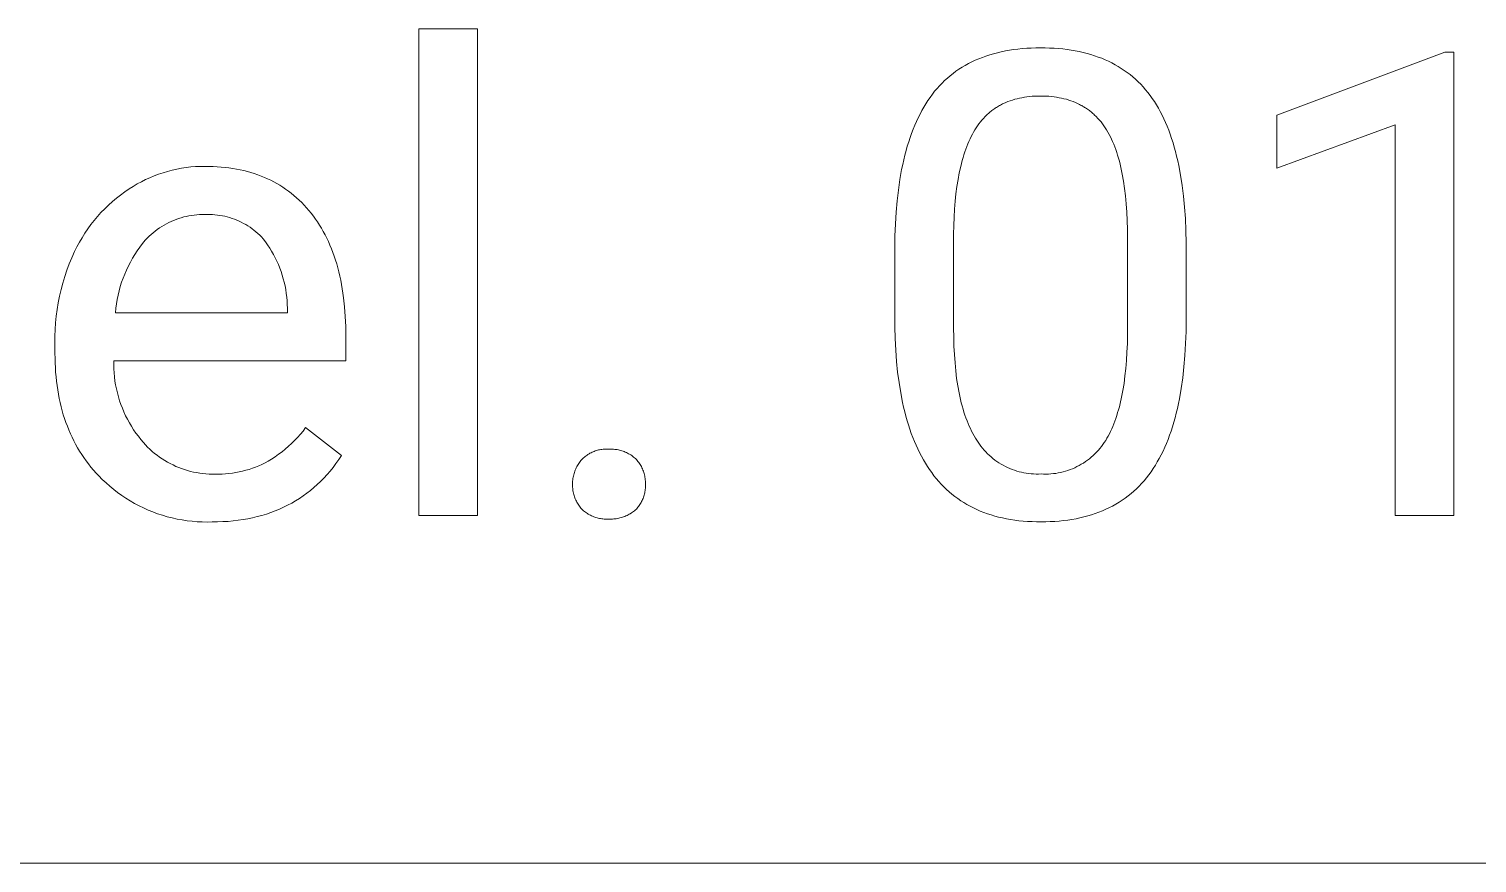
# Model space of a CAD drawing. Header units: millimetres. Extents: x -1656 to 3995, y -637 to 3312.
# Drawn here: x 2675.3 to 2843.2, y -320.6 to -223.8 of the extents above; entities that cross this region are included whole.
import ezdxf

# ---------------------------------------------------------------- set-up
doc = ezdxf.new("R2010")
doc.units = ezdxf.units.MM
doc.header["$MEASUREMENT"] = 0
doc.layers.add('Domyślny', color=7, linetype='Continuous', true_color=0x000000)

msp = doc.modelspace()

# ---------------------------------------------------------------- linework, layer by layer
at = {"layer": 'Domyślny', "color": 18, "lineweight": 15, "true_color": 0x000000}
for p, q in [((2720.51, -280.3), (2720.51, -223.85)), ((2720.51, -223.85), (2727.31, -223.85)), ((2727.31, -223.85), (2727.31, -280.3)), ((2787.14, -226.72), (2787.59, -226.6)), ((2787.59, -226.6), (2788.05, -226.49)), ((2788.05, -226.49), (2788.52, -226.4)), ((2788.52, -226.4), (2788.99, -226.31)), ((2788.99, -226.31), (2789.48, -226.24)), ((2789.48, -226.24), (2789.97, -226.18)), ((2789.97, -226.18), (2790.48, -226.13)), ((2790.48, -226.13), (2790.99, -226.09)), ((2790.99, -226.09), (2791.51, -226.06)), ((2791.51, -226.06), (2792.04, -226.05)), ((2792.04, -226.05), (2792.58, -226.04)), ((2792.58, -226.04), (2793.12, -226.04)), ((2793.12, -226.04), (2793.65, -226.06)), ((2793.65, -226.06), (2794.17, -226.09)), ((2794.17, -226.09), (2794.68, -226.13)), ((2794.68, -226.13), (2795.18, -226.17)), ((2795.18, -226.17), (2795.67, -226.23)), ((2795.67, -226.23), (2796.15, -226.3)), ((2796.15, -226.3), (2796.63, -226.39)), ((2796.63, -226.39), (2797.09, -226.48)), ((2797.09, -226.48), (2797.54, -226.58)), ((2797.54, -226.58), (2797.99, -226.69)), ((2820, -233.83), (2839.47, -226.53)), ((2839.47, -226.53), (2840.54, -226.53)), ((2840.54, -226.53), (2840.54, -280.29)), ((2783.14, -228.51), (2783.5, -228.28)), ((2783.5, -228.28), (2783.87, -228.07)), ((2783.87, -228.07), (2784.25, -227.86)), ((2784.25, -227.86), (2784.63, -227.66)), ((2784.63, -227.66), (2785.03, -227.48)), ((2785.03, -227.48), (2785.43, -227.3)), ((2785.43, -227.3), (2785.85, -227.14)), ((2785.85, -227.14), (2786.27, -226.99)), ((2786.27, -226.99), (2786.7, -226.85)), ((2786.7, -226.85), (2787.14, -226.72)), ((2797.99, -226.69), (2798.43, -226.82)), ((2798.43, -226.82), (2798.86, -226.95)), ((2798.86, -226.95), (2799.28, -227.1)), ((2799.28, -227.1), (2799.69, -227.25)), ((2799.69, -227.25), (2800.09, -227.42)), ((2800.09, -227.42), (2800.48, -227.6)), ((2800.48, -227.6), (2800.86, -227.79)), ((2800.86, -227.79), (2801.24, -227.99)), ((2801.24, -227.99), (2801.6, -228.2)), ((2801.6, -228.2), (2801.96, -228.42)), ((2781.18, -230.13), (2781.48, -229.83)), ((2781.48, -229.83), (2781.8, -229.55)), ((2781.8, -229.55), (2782.12, -229.27)), ((2782.12, -229.27), (2782.45, -229.01)), ((2782.45, -229.01), (2782.79, -228.76)), ((2782.79, -228.76), (2783.14, -228.51)), ((2801.96, -228.42), (2802.31, -228.65)), ((2802.31, -228.65), (2802.65, -228.89)), ((2802.65, -228.89), (2802.98, -229.14)), ((2802.98, -229.14), (2803.3, -229.41)), ((2803.3, -229.41), (2803.61, -229.68)), ((2803.61, -229.68), (2803.92, -229.97)), ((2803.92, -229.97), (2804.21, -230.26)), ((2779.79, -231.78), (2780.05, -231.43)), ((2780.05, -231.43), (2780.32, -231.08)), ((2780.32, -231.08), (2780.6, -230.75)), ((2780.6, -230.75), (2780.88, -230.44)), ((2780.88, -230.44), (2781.18, -230.13)), ((2791.02, -231.72), (2790.73, -231.77)), ((2791.32, -231.69), (2791.02, -231.72)), ((2791.63, -231.66), (2791.32, -231.69)), ((2791.94, -231.64), (2791.63, -231.66)), ((2792.26, -231.63), (2791.94, -231.64)), ((2792.58, -231.63), (2792.26, -231.63)), ((2792.91, -231.63), (2792.58, -231.63)), ((2793.23, -231.64), (2792.91, -231.63)), ((2793.54, -231.66), (2793.23, -231.64)), ((2793.85, -231.69), (2793.54, -231.66)), ((2794.16, -231.72), (2793.85, -231.69)), ((2794.45, -231.77), (2794.16, -231.72)), ((2804.21, -230.26), (2804.5, -230.57)), ((2804.5, -230.57), (2804.78, -230.89)), ((2804.78, -230.89), (2805.04, -231.21)), ((2805.04, -231.21), (2805.3, -231.55)), ((2805.3, -231.55), (2805.56, -231.9)), ((2778.62, -233.72), (2778.83, -233.31)), ((2778.83, -233.31), (2779.06, -232.91)), ((2779.06, -232.91), (2779.3, -232.52)), ((2779.3, -232.52), (2779.54, -232.14)), ((2779.54, -232.14), (2779.79, -231.78)), ((2786.86, -233.4), (2786.75, -233.48)), ((2786.96, -233.32), (2786.86, -233.4)), ((2787.07, -233.24), (2786.96, -233.32)), ((2787.17, -233.16), (2787.07, -233.24)), ((2787.28, -233.08), (2787.17, -233.16)), ((2787.39, -233.01), (2787.28, -233.08)), ((2787.5, -232.94), (2787.39, -233.01)), ((2787.61, -232.87), (2787.5, -232.94)), ((2787.73, -232.8), (2787.61, -232.87)), ((2787.84, -232.73), (2787.73, -232.8)), ((2787.96, -232.67), (2787.84, -232.73)), ((2788.08, -232.61), (2787.96, -232.67)), ((2788.2, -232.55), (2788.08, -232.61)), ((2788.32, -232.49), (2788.2, -232.55)), ((2788.56, -232.38), (2788.32, -232.49)), ((2788.81, -232.27), (2788.56, -232.38)), ((2789.07, -232.18), (2788.81, -232.27)), ((2789.33, -232.09), (2789.07, -232.18)), ((2789.6, -232.01), (2789.33, -232.09)), ((2789.87, -231.94), (2789.6, -232.01)), ((2790.15, -231.87), (2789.87, -231.94)), ((2790.44, -231.82), (2790.15, -231.87)), ((2790.73, -231.77), (2790.44, -231.82)), ((2794.75, -231.82), (2794.45, -231.77)), ((2795.03, -231.87), (2794.75, -231.82)), ((2795.31, -231.94), (2795.03, -231.87)), ((2795.59, -232.01), (2795.31, -231.94)), ((2795.86, -232.09), (2795.59, -232.01)), ((2796.12, -232.18), (2795.86, -232.09)), ((2796.38, -232.27), (2796.12, -232.18)), ((2796.64, -232.38), (2796.38, -232.27)), ((2796.89, -232.49), (2796.64, -232.38)), ((2797.13, -232.61), (2796.89, -232.49)), ((2797.25, -232.67), (2797.13, -232.61)), ((2797.37, -232.73), (2797.25, -232.67)), ((2797.48, -232.8), (2797.37, -232.73)), ((2797.6, -232.87), (2797.48, -232.8)), ((2797.71, -232.94), (2797.6, -232.87)), ((2797.82, -233.01), (2797.71, -232.94)), ((2797.93, -233.08), (2797.82, -233.01)), ((2798.04, -233.16), (2797.93, -233.08)), ((2798.15, -233.24), (2798.04, -233.16)), ((2798.26, -233.32), (2798.15, -233.24)), ((2798.36, -233.4), (2798.26, -233.32)), ((2798.47, -233.48), (2798.36, -233.4)), ((2805.56, -231.9), (2805.8, -232.27)), ((2805.8, -232.27), (2806.03, -232.64)), ((2806.03, -232.64), (2806.26, -233.03)), ((2806.26, -233.03), (2806.48, -233.43)), ((2777.82, -235.48), (2778.01, -235.02)), ((2778.01, -235.02), (2778.2, -234.58)), ((2778.2, -234.58), (2778.4, -234.14)), ((2778.4, -234.14), (2778.62, -233.72)), ((2785.46, -234.86), (2785.29, -235.08)), ((2785.62, -234.64), (2785.46, -234.86)), ((2785.8, -234.42), (2785.62, -234.64)), ((2785.98, -234.22), (2785.8, -234.42)), ((2786.16, -234.02), (2785.98, -234.22)), ((2786.26, -233.93), (2786.16, -234.02)), ((2786.35, -233.84), (2786.26, -233.93)), ((2786.45, -233.74), (2786.35, -233.84)), ((2786.55, -233.65), (2786.45, -233.74)), ((2786.65, -233.57), (2786.55, -233.65)), ((2786.75, -233.48), (2786.65, -233.57)), ((2798.57, -233.57), (2798.47, -233.48)), ((2798.67, -233.65), (2798.57, -233.57)), ((2798.77, -233.74), (2798.67, -233.65)), ((2798.87, -233.84), (2798.77, -233.74)), ((2799.06, -234.02), (2798.87, -233.84)), ((2799.25, -234.22), (2799.06, -234.02)), ((2799.43, -234.42), (2799.25, -234.22)), ((2799.61, -234.64), (2799.43, -234.42)), ((2799.78, -234.86), (2799.61, -234.64)), ((2799.95, -235.08), (2799.78, -234.86)), ((2806.48, -233.43), (2806.69, -233.84)), ((2806.69, -233.84), (2806.89, -234.26)), ((2806.89, -234.26), (2807.09, -234.7)), ((2807.09, -234.7), (2807.28, -235.14)), ((2820, -240), (2820, -233.83)), ((2833.71, -234.98), (2820, -240)), ((2833.71, -280.29), (2833.71, -234.98)), ((2777.31, -236.93), (2777.47, -236.44)), ((2777.47, -236.44), (2777.64, -235.96)), ((2777.64, -235.96), (2777.82, -235.48)), ((2784.42, -236.61), (2784.3, -236.89)), ((2784.56, -236.33), (2784.42, -236.61)), ((2784.69, -236.07), (2784.56, -236.33)), ((2784.84, -235.81), (2784.69, -236.07)), ((2784.98, -235.56), (2784.84, -235.81)), ((2785.13, -235.32), (2784.98, -235.56)), ((2785.29, -235.08), (2785.13, -235.32)), ((2800.11, -235.32), (2799.95, -235.08)), ((2800.26, -235.56), (2800.11, -235.32)), ((2800.41, -235.81), (2800.26, -235.56)), ((2800.56, -236.08), (2800.41, -235.81)), ((2800.7, -236.35), (2800.56, -236.08)), ((2800.83, -236.63), (2800.7, -236.35)), ((2800.96, -236.92), (2800.83, -236.63)), ((2807.28, -235.14), (2807.46, -235.6)), ((2807.46, -235.6), (2807.63, -236.07)), ((2807.63, -236.07), (2807.8, -236.55)), ((2807.8, -236.55), (2807.96, -237.04)), ((2776.86, -238.49), (2777, -237.96)), ((2777, -237.96), (2777.15, -237.44)), ((2777.15, -237.44), (2777.31, -236.93)), ((2783.72, -238.43), (2783.62, -238.76)), ((2783.83, -238.11), (2783.72, -238.43)), ((2783.94, -237.79), (2783.83, -238.11)), ((2784.05, -237.48), (2783.94, -237.79)), ((2784.17, -237.18), (2784.05, -237.48)), ((2784.3, -236.89), (2784.17, -237.18)), ((2801.09, -237.22), (2800.96, -236.92)), ((2801.21, -237.52), (2801.09, -237.22)), ((2801.32, -237.84), (2801.21, -237.52)), ((2801.44, -238.16), (2801.32, -237.84)), ((2801.54, -238.5), (2801.44, -238.16)), ((2807.96, -237.04), (2808.11, -237.55)), ((2808.11, -237.55), (2808.25, -238.07)), ((2808.25, -238.07), (2808.38, -238.59)), ((2691.9, -240.23), (2692.44, -240.11)), ((2692.44, -240.11), (2692.98, -240.01)), ((2692.98, -240.01), (2693.52, -239.93)), ((2693.52, -239.93), (2694.06, -239.86)), ((2694.06, -239.86), (2694.61, -239.82)), ((2694.61, -239.82), (2695.15, -239.79)), ((2695.15, -239.79), (2695.7, -239.79)), ((2695.7, -239.79), (2696.18, -239.79)), ((2696.18, -239.79), (2696.66, -239.81)), ((2696.66, -239.81), (2697.12, -239.83)), ((2697.12, -239.83), (2697.58, -239.87)), ((2697.58, -239.87), (2698.04, -239.91)), ((2698.04, -239.91), (2698.49, -239.96)), ((2698.49, -239.96), (2698.93, -240.03)), ((2698.93, -240.03), (2699.36, -240.1)), ((2699.36, -240.1), (2699.79, -240.19)), ((2776.49, -240.15), (2776.61, -239.58)), ((2776.61, -239.58), (2776.73, -239.03)), ((2776.73, -239.03), (2776.86, -238.49)), ((2783.34, -239.81), (2783.18, -240.55)), ((2783.43, -239.45), (2783.34, -239.81)), ((2783.52, -239.11), (2783.43, -239.45)), ((2783.62, -238.76), (2783.52, -239.11)), ((2801.64, -238.84), (2801.54, -238.5)), ((2801.74, -239.19), (2801.64, -238.84)), ((2801.83, -239.55), (2801.74, -239.19)), ((2801.92, -239.93), (2801.83, -239.55)), ((2802.08, -240.69), (2801.92, -239.93)), ((2808.38, -238.59), (2808.51, -239.13)), ((2808.51, -239.13), (2808.63, -239.69)), ((2808.63, -239.69), (2808.84, -240.82)), ((2687.84, -241.83), (2688.33, -241.57)), ((2688.33, -241.57), (2688.82, -241.33)), ((2688.82, -241.33), (2689.31, -241.1)), ((2689.31, -241.1), (2689.82, -240.89)), ((2689.82, -240.89), (2690.33, -240.7)), ((2690.33, -240.7), (2690.85, -240.52)), ((2690.85, -240.52), (2691.37, -240.37)), ((2691.37, -240.37), (2691.9, -240.23)), ((2699.79, -240.19), (2700.21, -240.28)), ((2700.21, -240.28), (2700.62, -240.39)), ((2700.62, -240.39), (2701.03, -240.5)), ((2701.03, -240.5), (2701.43, -240.63)), ((2701.43, -240.63), (2701.82, -240.76)), ((2701.82, -240.76), (2702.21, -240.91)), ((2702.21, -240.91), (2702.59, -241.06)), ((2702.59, -241.06), (2702.96, -241.23)), ((2702.96, -241.23), (2703.33, -241.4)), ((2703.33, -241.4), (2703.69, -241.58)), ((2703.69, -241.58), (2704.04, -241.78)), ((2704.04, -241.78), (2704.39, -241.98)), ((2776.11, -242.53), (2776.28, -241.32)), ((2776.28, -241.32), (2776.49, -240.15)), ((2783.03, -241.33), (2782.9, -242.13)), ((2783.18, -240.55), (2783.03, -241.33)), ((2802.22, -241.5), (2802.08, -240.69)), ((2802.35, -242.34), (2802.22, -241.5)), ((2808.84, -240.82), (2809.03, -242.01)), ((2685.43, -243.48), (2685.91, -243.11)), ((2685.91, -243.11), (2686.41, -242.74)), ((2686.41, -242.74), (2686.91, -242.4)), ((2686.91, -242.4), (2687.37, -242.11)), ((2687.37, -242.11), (2687.84, -241.83)), ((2704.39, -241.98), (2704.73, -242.2)), ((2704.73, -242.2), (2705.06, -242.42)), ((2705.06, -242.42), (2705.39, -242.66)), ((2705.39, -242.66), (2705.71, -242.9)), ((2705.71, -242.9), (2706.02, -243.16)), ((2706.02, -243.16), (2706.33, -243.43)), ((2706.33, -243.43), (2706.63, -243.7)), ((2775.96, -243.8), (2776.11, -242.53)), ((2782.79, -242.97), (2782.7, -243.84)), ((2782.9, -242.13), (2782.79, -242.97)), ((2802.45, -243.22), (2802.35, -242.34)), ((2802.54, -244.14), (2802.45, -243.22)), ((2809.03, -242.01), (2809.18, -243.24)), ((2809.18, -243.24), (2809.3, -244.52)), ((2683.24, -245.6), (2683.65, -245.15)), ((2683.65, -245.15), (2684.08, -244.71)), ((2684.08, -244.71), (2684.51, -244.29)), ((2684.51, -244.29), (2684.97, -243.88)), ((2684.97, -243.88), (2685.43, -243.48)), ((2706.63, -243.7), (2706.92, -243.99)), ((2706.92, -243.99), (2707.21, -244.28)), ((2707.21, -244.28), (2707.49, -244.59)), ((2707.49, -244.59), (2707.76, -244.9)), ((2707.76, -244.9), (2708.03, -245.23)), ((2775.77, -246.46), (2775.85, -245.11)), ((2775.85, -245.11), (2775.96, -243.8)), ((2782.63, -244.75), (2782.57, -245.69)), ((2782.7, -243.84), (2782.63, -244.75)), ((2802.6, -245.09), (2802.54, -244.14)), ((2802.65, -246.08), (2802.6, -245.09)), ((2809.3, -244.52), (2809.39, -245.85)), ((2682.12, -247.05), (2682.48, -246.55)), ((2682.48, -246.55), (2682.85, -246.07)), ((2682.85, -246.07), (2683.24, -245.6)), ((2690.69, -246.76), (2690.43, -246.93)), ((2690.96, -246.6), (2690.69, -246.76)), ((2691.23, -246.45), (2690.96, -246.6)), ((2691.5, -246.31), (2691.23, -246.45)), ((2691.78, -246.18), (2691.5, -246.31)), ((2692.07, -246.06), (2691.78, -246.18)), ((2692.36, -245.94), (2692.07, -246.06)), ((2692.65, -245.84), (2692.36, -245.94)), ((2692.94, -245.75), (2692.65, -245.84)), ((2693.24, -245.66), (2692.94, -245.75)), ((2693.54, -245.59), (2693.24, -245.66)), ((2693.85, -245.53), (2693.54, -245.59)), ((2694.15, -245.48), (2693.85, -245.53)), ((2694.46, -245.44), (2694.15, -245.48)), ((2694.77, -245.4), (2694.46, -245.44)), ((2695.08, -245.38), (2694.77, -245.4)), ((2695.39, -245.37), (2695.08, -245.38)), ((2695.7, -245.37), (2695.39, -245.37)), ((2695.99, -245.37), (2695.7, -245.37)), ((2696.28, -245.37), (2695.99, -245.37)), ((2696.57, -245.38), (2696.28, -245.37)), ((2696.86, -245.4), (2696.57, -245.38)), ((2697.15, -245.43), (2696.86, -245.4)), ((2697.44, -245.47), (2697.15, -245.43)), ((2697.73, -245.52), (2697.44, -245.47)), ((2698.01, -245.58), (2697.73, -245.52)), ((2698.29, -245.65), (2698.01, -245.58)), ((2698.57, -245.73), (2698.29, -245.65)), ((2698.85, -245.82), (2698.57, -245.73)), ((2699.12, -245.92), (2698.85, -245.82)), ((2699.39, -246.03), (2699.12, -245.92)), ((2699.66, -246.14), (2699.39, -246.03)), ((2699.92, -246.27), (2699.66, -246.14)), ((2700.18, -246.4), (2699.92, -246.27)), ((2700.43, -246.55), (2700.18, -246.4)), ((2700.68, -246.7), (2700.43, -246.55)), ((2700.93, -246.86), (2700.68, -246.7)), ((2708.03, -245.23), (2708.28, -245.56)), ((2708.28, -245.56), (2708.53, -245.9)), ((2708.53, -245.9), (2708.77, -246.24)), ((2708.77, -246.24), (2709, -246.6)), ((2709, -246.6), (2709.22, -246.97)), ((2775.72, -247.87), (2775.77, -246.46)), ((2782.54, -246.66), (2782.52, -247.66)), ((2782.57, -245.69), (2782.54, -246.66)), ((2802.68, -247.1), (2802.65, -246.08)), ((2809.39, -245.85), (2809.45, -247.22)), ((2681.14, -248.6), (2681.45, -248.07)), ((2681.45, -248.07), (2681.78, -247.55)), ((2681.78, -247.55), (2682.12, -247.05)), ((2688.79, -248.35), (2688.47, -248.75)), ((2689.01, -248.12), (2688.79, -248.35)), ((2689.23, -247.9), (2689.01, -248.12)), ((2689.45, -247.69), (2689.23, -247.9)), ((2689.69, -247.49), (2689.45, -247.69)), ((2689.93, -247.3), (2689.69, -247.49)), ((2690.18, -247.11), (2689.93, -247.3)), ((2690.43, -246.93), (2690.18, -247.11)), ((2701.16, -247.03), (2700.93, -246.86)), ((2701.39, -247.2), (2701.16, -247.03)), ((2701.62, -247.39), (2701.39, -247.2)), ((2701.84, -247.58), (2701.62, -247.39)), ((2702.05, -247.78), (2701.84, -247.58)), ((2702.26, -247.98), (2702.05, -247.78)), ((2702.45, -248.2), (2702.26, -247.98)), ((2702.72, -248.54), (2702.45, -248.2)), ((2709.22, -246.97), (2709.43, -247.34)), ((2709.43, -247.34), (2709.64, -247.72)), ((2709.64, -247.72), (2709.84, -248.12)), ((2709.84, -248.12), (2710.02, -248.52)), ((2710.02, -248.52), (2710.2, -248.92)), ((2775.7, -249.32), (2775.72, -247.87)), ((2782.52, -247.66), (2782.52, -258.54)), ((2802.69, -248.17), (2802.68, -247.1)), ((2802.69, -259.31), (2802.69, -248.17)), ((2809.45, -247.22), (2809.48, -248.64)), ((2680.27, -250.39), (2680.59, -249.68)), ((2680.59, -249.68), (2680.86, -249.14)), ((2680.86, -249.14), (2681.14, -248.6)), ((2687.58, -250), (2687.31, -250.44)), ((2687.86, -249.57), (2687.58, -250)), ((2688.16, -249.15), (2687.86, -249.57)), ((2688.47, -248.75), (2688.16, -249.15)), ((2702.97, -248.9), (2702.72, -248.54)), ((2703.21, -249.26), (2702.97, -248.9)), ((2703.44, -249.63), (2703.21, -249.26)), ((2703.65, -250.01), (2703.44, -249.63)), ((2703.86, -250.39), (2703.65, -250.01)), ((2710.2, -248.92), (2710.38, -249.34)), ((2710.38, -249.34), (2710.54, -249.77)), ((2710.54, -249.77), (2710.69, -250.2)), ((2775.7, -258.39), (2775.7, -249.32)), ((2809.48, -248.64), (2809.48, -257.47)), ((2679.45, -252.58), (2679.7, -251.84)), ((2679.7, -251.84), (2679.97, -251.11)), ((2679.97, -251.11), (2680.27, -250.39)), ((2686.6, -251.81), (2686.4, -252.28)), ((2686.82, -251.34), (2686.6, -251.81)), ((2687.06, -250.89), (2686.82, -251.34)), ((2687.31, -250.44), (2687.06, -250.89)), ((2704.05, -250.78), (2703.86, -250.39)), ((2704.22, -251.18), (2704.05, -250.78)), ((2704.39, -251.58), (2704.22, -251.18)), ((2704.54, -251.99), (2704.39, -251.58)), ((2710.69, -250.2), (2710.84, -250.65)), ((2710.84, -250.65), (2710.98, -251.1)), ((2710.98, -251.1), (2711.11, -251.56)), ((2711.11, -251.56), (2711.23, -252.03)), ((2679.02, -254.08), (2679.22, -253.33)), ((2679.22, -253.33), (2679.45, -252.58)), ((2686.04, -253.24), (2685.89, -253.73)), ((2686.21, -252.76), (2686.04, -253.24)), ((2686.4, -252.28), (2686.21, -252.76)), ((2704.67, -252.4), (2704.54, -251.99)), ((2704.79, -252.82), (2704.67, -252.4)), ((2704.9, -253.24), (2704.79, -252.82)), ((2705, -253.66), (2704.9, -253.24)), ((2711.23, -252.03), (2711.34, -252.51)), ((2711.34, -252.51), (2711.45, -253)), ((2711.45, -253), (2711.54, -253.49)), ((2711.54, -253.49), (2711.63, -254)), ((2678.69, -255.61), (2678.84, -254.84)), ((2678.84, -254.84), (2679.02, -254.08)), ((2685.53, -255.23), (2685.44, -255.74)), ((2685.63, -254.73), (2685.53, -255.23)), ((2685.75, -254.23), (2685.63, -254.73)), ((2685.89, -253.73), (2685.75, -254.23)), ((2705.08, -254.09), (2705, -253.66)), ((2705.14, -254.52), (2705.08, -254.09)), ((2705.19, -254.95), (2705.14, -254.52)), ((2705.23, -255.38), (2705.19, -254.95)), ((2711.63, -254), (2711.71, -254.51)), ((2711.71, -254.51), (2711.78, -255.03)), ((2711.78, -255.03), (2711.9, -256.1)), ((2678.46, -257.15), (2678.57, -256.38)), ((2678.57, -256.38), (2678.69, -255.61)), ((2685.38, -256.25), (2685.33, -256.76)), ((2685.33, -256.76), (2705.26, -256.76)), ((2685.44, -255.74), (2685.38, -256.25)), ((2705.25, -255.82), (2705.23, -255.38)), ((2705.26, -256.25), (2705.25, -255.82)), ((2705.26, -256.76), (2705.26, -256.25)), ((2711.9, -256.1), (2711.98, -257.21)), ((2678.34, -258.7), (2678.39, -257.92)), ((2678.39, -257.92), (2678.46, -257.15)), ((2711.98, -257.21), (2712.03, -258.35)), ((2712.03, -258.35), (2712.05, -259.53)), ((2775.74, -259.77), (2775.7, -258.39)), ((2782.52, -258.54), (2782.53, -259.6)), ((2809.48, -257.47), (2809.47, -258.93)), ((2678.31, -259.48), (2678.34, -258.7)), ((2678.31, -260.26), (2678.31, -259.48)), ((2678.31, -261.5), (2678.31, -260.26)), ((2712.05, -259.53), (2712.05, -262.35)), ((2775.81, -261.12), (2775.74, -259.77)), ((2782.53, -259.6), (2782.56, -260.63)), ((2802.67, -260.34), (2802.69, -259.31)), ((2809.47, -258.93), (2809.42, -260.35)), ((2678.32, -262.05), (2678.31, -261.5)), ((2775.91, -262.41), (2775.81, -261.12)), ((2782.56, -260.63), (2782.61, -261.62)), ((2782.61, -261.62), (2782.68, -262.58)), ((2802.57, -262.29), (2802.62, -261.33)), ((2802.62, -261.33), (2802.67, -260.34)), ((2809.34, -261.73), (2809.23, -263.05)), ((2809.42, -260.35), (2809.34, -261.73)), ((2678.33, -262.6), (2678.32, -262.05)), ((2678.36, -263.14), (2678.33, -262.6)), ((2678.39, -263.67), (2678.36, -263.14)), ((2712.05, -262.35), (2685.12, -262.35)), ((2685.12, -262.35), (2685.12, -262.82)), ((2685.12, -262.82), (2685.14, -263.29)), ((2685.14, -263.29), (2685.17, -263.75)), ((2776.03, -263.67), (2775.91, -262.41)), ((2782.68, -262.58), (2782.76, -263.5)), ((2782.76, -263.5), (2782.87, -264.39)), ((2802.39, -264.1), (2802.49, -263.22)), ((2802.49, -263.22), (2802.57, -262.29)), ((2809.23, -263.05), (2809.09, -264.33)), ((2678.44, -264.19), (2678.39, -263.67)), ((2678.49, -264.71), (2678.44, -264.19)), ((2678.55, -265.22), (2678.49, -264.71)), ((2678.63, -265.72), (2678.55, -265.22)), ((2685.17, -263.75), (2685.21, -264.22)), ((2685.21, -264.22), (2685.27, -264.69)), ((2685.27, -264.69), (2685.35, -265.15)), ((2685.35, -265.15), (2685.44, -265.61)), ((2776.19, -264.88), (2776.03, -263.67)), ((2776.38, -266.05), (2776.19, -264.88)), ((2782.87, -264.39), (2783, -265.24)), ((2783, -265.24), (2783.15, -266.06)), ((2802.15, -265.78), (2802.28, -264.96)), ((2802.28, -264.96), (2802.39, -264.1)), ((2809.09, -264.33), (2808.91, -265.56)), ((2678.71, -266.22), (2678.63, -265.72)), ((2678.81, -266.71), (2678.71, -266.22)), ((2678.91, -267.19), (2678.81, -266.71)), ((2685.44, -265.61), (2685.55, -266.07)), ((2685.55, -266.07), (2685.67, -266.52)), ((2685.67, -266.52), (2685.81, -266.97)), ((2685.81, -266.97), (2685.96, -267.41)), ((2776.6, -267.17), (2776.38, -266.05)), ((2783.15, -266.06), (2783.32, -266.84)), ((2783.32, -266.84), (2783.41, -267.21)), ((2801.83, -267.31), (2802, -266.56)), ((2802, -266.56), (2802.15, -265.78)), ((2808.7, -266.74), (2808.59, -267.31)), ((2808.91, -265.56), (2808.7, -266.74)), ((2679.03, -267.67), (2678.91, -267.19)), ((2679.15, -268.14), (2679.03, -267.67)), ((2679.28, -268.6), (2679.15, -268.14)), ((2679.43, -269.05), (2679.28, -268.6)), ((2685.96, -267.41), (2686.13, -267.85)), ((2686.13, -267.85), (2686.31, -268.28)), ((2686.31, -268.28), (2686.51, -268.71)), ((2776.72, -267.72), (2776.6, -267.17)), ((2776.85, -268.25), (2776.72, -267.72)), ((2776.99, -268.78), (2776.85, -268.25)), ((2783.41, -267.21), (2783.51, -267.58)), ((2783.51, -267.58), (2783.61, -267.94)), ((2783.61, -267.94), (2783.72, -268.29)), ((2783.72, -268.29), (2783.83, -268.64)), ((2783.83, -268.64), (2783.95, -268.97)), ((2801.44, -268.7), (2801.54, -268.36)), ((2801.54, -268.36), (2801.64, -268.02)), ((2801.64, -268.02), (2801.74, -267.67)), ((2801.74, -267.67), (2801.83, -267.31)), ((2808.34, -268.42), (2808.2, -268.95)), ((2808.47, -267.87), (2808.34, -268.42)), ((2808.59, -267.31), (2808.47, -267.87)), ((2679.58, -269.5), (2679.43, -269.05)), ((2679.75, -269.94), (2679.58, -269.5)), ((2679.92, -270.37), (2679.75, -269.94)), ((2686.51, -268.71), (2686.72, -269.13)), ((2686.72, -269.13), (2686.94, -269.54)), ((2686.94, -269.54), (2687.18, -269.94)), ((2687.18, -269.94), (2687.43, -270.34)), ((2687.43, -270.34), (2687.7, -270.73)), ((2707.08, -270.49), (2707.38, -270.1)), ((2707.38, -270.1), (2711.54, -273.34)), ((2777.13, -269.29), (2776.99, -268.78)), ((2777.29, -269.79), (2777.13, -269.29)), ((2777.45, -270.28), (2777.29, -269.79)), ((2777.61, -270.76), (2777.45, -270.28)), ((2783.95, -268.97), (2784.07, -269.29)), ((2784.07, -269.29), (2784.19, -269.61)), ((2784.19, -269.61), (2784.33, -269.92)), ((2784.33, -269.92), (2784.46, -270.21)), ((2784.46, -270.21), (2784.6, -270.5)), ((2800.72, -270.53), (2800.85, -270.25)), ((2800.85, -270.25), (2800.98, -269.95)), ((2800.98, -269.95), (2801.1, -269.65)), ((2801.1, -269.65), (2801.22, -269.34)), ((2801.22, -269.34), (2801.33, -269.03)), ((2801.33, -269.03), (2801.44, -268.7)), ((2807.89, -269.99), (2807.73, -270.49)), ((2808.05, -269.48), (2807.89, -269.99)), ((2808.2, -268.95), (2808.05, -269.48)), ((2680.1, -270.8), (2679.92, -270.37)), ((2680.3, -271.22), (2680.1, -270.8)), ((2680.5, -271.63), (2680.3, -271.22)), ((2680.71, -272.03), (2680.5, -271.63)), ((2687.7, -270.73), (2687.98, -271.1)), ((2687.98, -271.1), (2688.27, -271.47)), ((2688.27, -271.47), (2688.57, -271.83)), ((2688.57, -271.83), (2688.81, -272.1)), ((2705.39, -272.26), (2705.75, -271.93)), ((2705.75, -271.93), (2706.1, -271.59)), ((2706.1, -271.59), (2706.44, -271.23)), ((2706.44, -271.23), (2706.77, -270.86)), ((2706.77, -270.86), (2707.08, -270.49)), ((2777.79, -271.23), (2777.61, -270.76)), ((2777.97, -271.69), (2777.79, -271.23)), ((2778.17, -272.14), (2777.97, -271.69)), ((2784.6, -270.5), (2784.75, -270.78)), ((2784.75, -270.78), (2784.9, -271.05)), ((2784.9, -271.05), (2785.06, -271.32)), ((2785.06, -271.32), (2785.2, -271.56)), ((2785.2, -271.56), (2785.36, -271.8)), ((2785.36, -271.8), (2785.52, -272.03)), ((2799.83, -272.05), (2799.99, -271.82)), ((2799.99, -271.82), (2800.15, -271.58)), ((2800.15, -271.58), (2800.3, -271.33)), ((2800.3, -271.33), (2800.44, -271.07)), ((2800.44, -271.07), (2800.58, -270.8)), ((2800.58, -270.8), (2800.72, -270.53)), ((2807.2, -271.92), (2807, -272.37)), ((2807.38, -271.46), (2807.2, -271.92)), ((2807.56, -270.98), (2807.38, -271.46)), ((2807.73, -270.49), (2807.56, -270.98)), ((2680.94, -272.43), (2680.71, -272.03)), ((2681.17, -272.82), (2680.94, -272.43)), ((2681.41, -273.21), (2681.17, -272.82)), ((2681.67, -273.58), (2681.41, -273.21)), ((2681.93, -273.95), (2681.67, -273.58)), ((2688.81, -272.1), (2689.06, -272.36)), ((2689.06, -272.36), (2689.32, -272.61)), ((2689.32, -272.61), (2689.59, -272.85)), ((2689.59, -272.85), (2689.87, -273.08)), ((2689.87, -273.08), (2690.15, -273.31)), ((2690.15, -273.31), (2690.44, -273.52)), ((2690.44, -273.52), (2690.74, -273.72)), ((2703.44, -273.74), (2703.85, -273.47)), ((2703.85, -273.47), (2704.25, -273.19)), ((2704.25, -273.19), (2704.64, -272.89)), ((2704.64, -272.89), (2705.02, -272.58)), ((2705.02, -272.58), (2705.39, -272.26)), ((2711.54, -273.34), (2711.23, -273.81)), ((2739.41, -273.79), (2739.5, -273.7)), ((2739.5, -273.7), (2739.6, -273.6)), ((2739.6, -273.6), (2739.7, -273.52)), ((2739.7, -273.52), (2739.8, -273.43)), ((2739.8, -273.43), (2739.9, -273.35)), ((2739.9, -273.35), (2740.01, -273.28)), ((2740.01, -273.28), (2740.12, -273.2)), ((2740.12, -273.2), (2740.24, -273.13)), ((2740.24, -273.13), (2740.35, -273.07)), ((2740.35, -273.07), (2740.47, -273.01)), ((2740.47, -273.01), (2740.59, -272.95)), ((2740.59, -272.95), (2740.71, -272.9)), ((2740.71, -272.9), (2740.83, -272.85)), ((2740.83, -272.85), (2740.96, -272.8)), ((2740.96, -272.8), (2741.09, -272.76)), ((2741.09, -272.76), (2741.21, -272.72)), ((2741.21, -272.72), (2741.34, -272.69)), ((2741.34, -272.69), (2741.47, -272.66)), ((2741.47, -272.66), (2741.6, -272.64)), ((2741.6, -272.64), (2741.73, -272.62)), ((2741.73, -272.62), (2741.87, -272.61)), ((2741.87, -272.61), (2742, -272.6)), ((2742, -272.6), (2742.13, -272.59)), ((2742.13, -272.59), (2742.26, -272.59)), ((2742.26, -272.59), (2742.4, -272.6)), ((2742.4, -272.6), (2742.53, -272.6)), ((2742.53, -272.6), (2742.67, -272.6)), ((2742.67, -272.6), (2742.81, -272.59)), ((2742.81, -272.59), (2742.95, -272.6)), ((2742.95, -272.6), (2743.09, -272.6)), ((2743.09, -272.6), (2743.23, -272.62)), ((2743.23, -272.62), (2743.37, -272.63)), ((2743.37, -272.63), (2743.51, -272.65)), ((2743.51, -272.65), (2743.65, -272.68)), ((2743.65, -272.68), (2743.78, -272.71)), ((2743.78, -272.71), (2743.92, -272.75)), ((2743.92, -272.75), (2744.06, -272.79)), ((2744.06, -272.79), (2744.19, -272.83)), ((2744.19, -272.83), (2744.32, -272.88)), ((2744.32, -272.88), (2744.45, -272.93)), ((2744.45, -272.93), (2744.58, -272.99)), ((2744.58, -272.99), (2744.71, -273.05)), ((2744.71, -273.05), (2744.83, -273.12)), ((2744.83, -273.12), (2744.95, -273.19)), ((2744.95, -273.19), (2745.07, -273.26)), ((2745.07, -273.26), (2745.19, -273.34)), ((2745.19, -273.34), (2745.3, -273.42)), ((2745.3, -273.42), (2745.41, -273.51)), ((2745.41, -273.51), (2745.52, -273.6)), ((2745.52, -273.6), (2745.63, -273.69)), ((2745.63, -273.69), (2745.73, -273.79)), ((2778.36, -272.57), (2778.17, -272.14)), ((2778.57, -273), (2778.36, -272.57)), ((2778.79, -273.41), (2778.57, -273)), ((2779.01, -273.82), (2778.79, -273.41)), ((2785.52, -272.03), (2785.69, -272.26)), ((2785.69, -272.26), (2785.87, -272.49)), ((2785.87, -272.49), (2786.05, -272.7)), ((2786.05, -272.7), (2786.24, -272.91)), ((2786.24, -272.91), (2786.44, -273.12)), ((2786.44, -273.12), (2786.65, -273.31)), ((2786.65, -273.31), (2786.86, -273.5)), ((2786.86, -273.5), (2787.08, -273.68)), ((2787.08, -273.68), (2787.31, -273.86)), ((2798.26, -273.71), (2798.48, -273.52)), ((2798.48, -273.52), (2798.69, -273.33)), ((2798.69, -273.33), (2798.9, -273.14)), ((2798.9, -273.14), (2799.1, -272.93)), ((2799.1, -272.93), (2799.3, -272.72)), ((2799.3, -272.72), (2799.48, -272.51)), ((2799.48, -272.51), (2799.66, -272.28)), ((2799.66, -272.28), (2799.83, -272.05)), ((2806.37, -273.66), (2806.14, -274.07)), ((2806.59, -273.24), (2806.37, -273.66)), ((2806.8, -272.82), (2806.59, -273.24)), ((2807, -272.37), (2806.8, -272.82)), ((2682.2, -274.31), (2681.93, -273.95)), ((2682.48, -274.67), (2682.2, -274.31)), ((2682.78, -275.02), (2682.48, -274.67)), ((2683.08, -275.36), (2682.78, -275.02)), ((2683.39, -275.69), (2683.08, -275.36)), ((2690.74, -273.72), (2691.05, -273.92)), ((2691.05, -273.92), (2691.36, -274.1)), ((2691.36, -274.1), (2691.68, -274.27)), ((2691.68, -274.27), (2692, -274.43)), ((2692, -274.43), (2692.33, -274.59)), ((2692.33, -274.59), (2692.66, -274.72)), ((2692.66, -274.72), (2693, -274.85)), ((2693, -274.85), (2693.34, -274.97)), ((2693.34, -274.97), (2693.69, -275.07)), ((2693.69, -275.07), (2694.04, -275.17)), ((2694.04, -275.17), (2694.39, -275.25)), ((2694.39, -275.25), (2694.74, -275.32)), ((2694.74, -275.32), (2695.1, -275.38)), ((2695.1, -275.38), (2695.46, -275.42)), ((2698.49, -275.42), (2698.89, -275.38)), ((2698.89, -275.38), (2699.28, -275.31)), ((2699.28, -275.31), (2699.67, -275.24)), ((2699.67, -275.24), (2700.06, -275.15)), ((2700.06, -275.15), (2700.45, -275.05)), ((2700.45, -275.05), (2700.83, -274.94)), ((2700.83, -274.94), (2701.21, -274.81)), ((2701.21, -274.81), (2701.58, -274.67)), ((2701.58, -274.67), (2701.95, -274.52)), ((2701.95, -274.52), (2702.31, -274.36)), ((2702.31, -274.36), (2702.67, -274.18)), ((2702.67, -274.18), (2703.02, -274)), ((2703.02, -274), (2703.44, -273.74)), ((2710.22, -275.14), (2709.86, -275.55)), ((2710.56, -274.71), (2710.22, -275.14)), ((2710.9, -274.27), (2710.56, -274.71)), ((2711.23, -273.81), (2710.9, -274.27)), ((2738.5, -275.43), (2738.54, -275.29)), ((2738.54, -275.29), (2738.59, -275.16)), ((2738.59, -275.16), (2738.64, -275.02)), ((2738.64, -275.02), (2738.7, -274.89)), ((2738.7, -274.89), (2738.76, -274.75)), ((2738.76, -274.75), (2738.83, -274.62)), ((2738.83, -274.62), (2738.9, -274.5)), ((2738.9, -274.5), (2738.97, -274.37)), ((2738.97, -274.37), (2739.05, -274.25)), ((2739.05, -274.25), (2739.13, -274.13)), ((2739.13, -274.13), (2739.22, -274.01)), ((2739.22, -274.01), (2739.31, -273.9)), ((2739.31, -273.9), (2739.41, -273.79)), ((2745.73, -273.79), (2745.82, -273.9)), ((2745.82, -273.9), (2745.91, -274.01)), ((2745.91, -274.01), (2746, -274.13)), ((2746, -274.13), (2746.08, -274.25)), ((2746.08, -274.25), (2746.16, -274.37)), ((2746.16, -274.37), (2746.24, -274.5)), ((2746.24, -274.5), (2746.31, -274.62)), ((2746.31, -274.62), (2746.37, -274.75)), ((2746.37, -274.75), (2746.43, -274.89)), ((2746.43, -274.89), (2746.49, -275.02)), ((2746.49, -275.02), (2746.54, -275.16)), ((2746.54, -275.16), (2746.59, -275.29)), ((2746.59, -275.29), (2746.63, -275.43)), ((2779.24, -274.21), (2779.01, -273.82)), ((2779.48, -274.59), (2779.24, -274.21)), ((2779.72, -274.96), (2779.48, -274.59)), ((2779.98, -275.32), (2779.72, -274.96)), ((2780.24, -275.67), (2779.98, -275.32)), ((2787.31, -273.86), (2787.54, -274.02)), ((2787.54, -274.02), (2787.78, -274.18)), ((2787.78, -274.18), (2788.02, -274.33)), ((2788.02, -274.33), (2788.27, -274.47)), ((2788.27, -274.47), (2788.52, -274.6)), ((2788.52, -274.6), (2788.78, -274.73)), ((2788.78, -274.73), (2789.04, -274.84)), ((2789.04, -274.84), (2789.3, -274.95)), ((2789.3, -274.95), (2789.57, -275.04)), ((2789.57, -275.04), (2789.84, -275.13)), ((2789.84, -275.13), (2790.12, -275.21)), ((2790.12, -275.21), (2790.4, -275.28)), ((2790.4, -275.28), (2790.67, -275.33)), ((2790.67, -275.33), (2790.95, -275.38)), ((2794.37, -275.4), (2794.65, -275.35)), ((2794.65, -275.35), (2794.93, -275.29)), ((2794.93, -275.29), (2795.21, -275.22)), ((2795.21, -275.22), (2795.49, -275.15)), ((2795.49, -275.15), (2795.76, -275.06)), ((2795.76, -275.06), (2796.03, -274.97)), ((2796.03, -274.97), (2796.29, -274.86)), ((2796.29, -274.86), (2796.56, -274.75)), ((2796.56, -274.75), (2796.81, -274.62)), ((2796.81, -274.62), (2797.07, -274.49)), ((2797.07, -274.49), (2797.32, -274.35)), ((2797.32, -274.35), (2797.56, -274.2)), ((2797.56, -274.2), (2797.8, -274.04)), ((2797.8, -274.04), (2798.03, -273.88)), ((2798.03, -273.88), (2798.26, -273.71)), ((2805.42, -275.21), (2805.16, -275.57)), ((2805.67, -274.84), (2805.42, -275.21)), ((2805.91, -274.46), (2805.67, -274.84)), ((2806.14, -274.07), (2805.91, -274.46)), ((2683.8, -276.11), (2683.39, -275.69)), ((2684.23, -276.51), (2683.8, -276.11)), ((2684.67, -276.9), (2684.23, -276.51)), ((2685.12, -277.27), (2684.67, -276.9)), ((2695.46, -275.42), (2695.82, -275.46)), ((2695.82, -275.46), (2696.18, -275.48)), ((2696.18, -275.48), (2696.54, -275.49)), ((2696.54, -275.49), (2696.9, -275.48)), ((2696.9, -275.48), (2697.3, -275.49)), ((2697.3, -275.49), (2697.7, -275.48)), ((2697.7, -275.48), (2698.1, -275.46)), ((2698.1, -275.46), (2698.49, -275.42)), ((2708.34, -277.05), (2707.93, -277.39)), ((2708.73, -276.7), (2708.34, -277.05)), ((2709.12, -276.33), (2708.73, -276.7)), ((2709.49, -275.95), (2709.12, -276.33)), ((2709.86, -275.55), (2709.49, -275.95)), ((2738.33, -276.58), (2738.34, -276.43)), ((2738.33, -276.73), (2738.33, -276.58)), ((2738.33, -276.87), (2738.33, -276.73)), ((2738.34, -277.01), (2738.33, -276.87)), ((2738.34, -276.29), (2738.36, -276.14)), ((2738.34, -276.43), (2738.34, -276.29)), ((2738.35, -277.15), (2738.34, -277.01)), ((2738.36, -276.14), (2738.38, -276)), ((2738.38, -276), (2738.4, -275.86)), ((2738.4, -275.86), (2738.43, -275.71)), ((2738.43, -275.71), (2738.46, -275.57)), ((2738.46, -275.57), (2738.5, -275.43)), ((2746.63, -275.43), (2746.67, -275.57)), ((2746.67, -275.57), (2746.7, -275.71)), ((2746.7, -275.71), (2746.72, -275.86)), ((2746.72, -275.86), (2746.75, -276)), ((2746.75, -276), (2746.76, -276.14)), ((2746.76, -276.14), (2746.78, -276.29)), ((2746.78, -276.99), (2746.77, -277.13)), ((2746.78, -276.29), (2746.78, -276.43)), ((2746.78, -276.43), (2746.78, -276.58)), ((2746.78, -276.58), (2746.78, -276.73)), ((2746.78, -276.73), (2746.78, -276.86)), ((2746.78, -276.86), (2746.78, -276.99)), ((2780.51, -276.01), (2780.24, -275.67)), ((2780.79, -276.34), (2780.51, -276.01)), ((2781.08, -276.66), (2780.79, -276.34)), ((2781.37, -276.97), (2781.08, -276.66)), ((2781.68, -277.26), (2781.37, -276.97)), ((2790.95, -275.38), (2791.24, -275.42)), ((2791.24, -275.42), (2791.52, -275.45)), ((2791.52, -275.45), (2791.8, -275.47)), ((2791.8, -275.47), (2792.09, -275.48)), ((2792.09, -275.48), (2792.37, -275.48)), ((2792.37, -275.48), (2792.66, -275.47)), ((2792.66, -275.47), (2792.94, -275.49)), ((2792.94, -275.49), (2793.23, -275.49)), ((2793.23, -275.49), (2793.52, -275.48)), ((2793.52, -275.48), (2793.8, -275.46)), ((2793.8, -275.46), (2794.09, -275.43)), ((2794.09, -275.43), (2794.37, -275.4)), ((2804.03, -276.89), (2803.72, -277.19)), ((2804.32, -276.57), (2804.03, -276.89)), ((2804.61, -276.25), (2804.32, -276.57)), ((2804.89, -275.91), (2804.61, -276.25)), ((2805.16, -275.57), (2804.89, -275.91)), ((2685.58, -277.62), (2685.12, -277.27)), ((2686.06, -277.97), (2685.58, -277.62)), ((2686.54, -278.29), (2686.06, -277.97)), ((2687.04, -278.6), (2686.54, -278.29)), ((2687.55, -278.89), (2687.04, -278.6)), ((2706.21, -278.59), (2705.76, -278.86)), ((2706.66, -278.32), (2706.21, -278.59)), ((2707.09, -278.02), (2706.66, -278.32)), ((2707.52, -277.71), (2707.09, -278.02)), ((2707.93, -277.39), (2707.52, -277.71)), ((2738.36, -277.29), (2738.35, -277.15)), ((2738.38, -277.43), (2738.36, -277.29)), ((2738.4, -277.56), (2738.38, -277.43)), ((2738.43, -277.7), (2738.4, -277.56)), ((2738.47, -277.84), (2738.43, -277.7)), ((2738.51, -277.97), (2738.47, -277.84)), ((2738.55, -278.11), (2738.51, -277.97)), ((2738.6, -278.24), (2738.55, -278.11)), ((2738.65, -278.37), (2738.6, -278.24)), ((2738.7, -278.5), (2738.65, -278.37)), ((2738.77, -278.63), (2738.7, -278.5)), ((2738.83, -278.75), (2738.77, -278.63)), ((2746.34, -278.67), (2746.28, -278.79)), ((2746.4, -278.55), (2746.34, -278.67)), ((2746.46, -278.43), (2746.4, -278.55)), ((2746.51, -278.3), (2746.46, -278.43)), ((2746.56, -278.18), (2746.51, -278.3)), ((2746.6, -278.05), (2746.56, -278.18)), ((2746.64, -277.92), (2746.6, -278.05)), ((2746.67, -277.79), (2746.64, -277.92)), ((2746.7, -277.66), (2746.67, -277.79)), ((2746.73, -277.53), (2746.7, -277.66)), ((2746.75, -277.4), (2746.73, -277.53)), ((2746.76, -277.26), (2746.75, -277.4)), ((2746.77, -277.13), (2746.76, -277.26)), ((2781.99, -277.54), (2781.68, -277.26)), ((2782.32, -277.82), (2781.99, -277.54)), ((2782.65, -278.08), (2782.32, -277.82)), ((2782.99, -278.33), (2782.65, -278.08)), ((2783.34, -278.57), (2782.99, -278.33)), ((2783.69, -278.8), (2783.34, -278.57)), ((2802.06, -278.52), (2801.71, -278.75)), ((2802.41, -278.28), (2802.06, -278.52)), ((2802.75, -278.02), (2802.41, -278.28)), ((2803.09, -277.75), (2802.75, -278.02)), ((2803.41, -277.48), (2803.09, -277.75)), ((2803.72, -277.19), (2803.41, -277.48)), ((2688.07, -279.16), (2687.55, -278.89)), ((2688.59, -279.42), (2688.07, -279.16)), ((2689.13, -279.66), (2688.59, -279.42)), ((2689.67, -279.88), (2689.13, -279.66)), ((2690.22, -280.08), (2689.67, -279.88)), ((2690.77, -280.26), (2690.22, -280.08)), ((2691.33, -280.43), (2690.77, -280.26)), ((2702.31, -280.28), (2701.77, -280.42)), ((2702.83, -280.12), (2702.31, -280.28)), ((2703.34, -279.95), (2702.83, -280.12)), ((2703.84, -279.76), (2703.34, -279.95)), ((2704.34, -279.56), (2703.84, -279.76)), ((2704.82, -279.34), (2704.34, -279.56)), ((2705.29, -279.11), (2704.82, -279.34)), ((2705.76, -278.86), (2705.29, -279.11)), ((2727.31, -280.3), (2720.51, -280.3)), ((2738.9, -278.87), (2738.83, -278.75)), ((2738.98, -278.99), (2738.9, -278.87)), ((2739.05, -279.11), (2738.98, -278.99)), ((2739.14, -279.22), (2739.05, -279.11)), ((2739.22, -279.33), (2739.14, -279.22)), ((2739.31, -279.44), (2739.22, -279.33)), ((2739.41, -279.55), (2739.31, -279.44)), ((2739.5, -279.64), (2739.41, -279.55)), ((2739.61, -279.73), (2739.5, -279.64)), ((2739.71, -279.82), (2739.61, -279.73)), ((2739.82, -279.91), (2739.71, -279.82)), ((2739.93, -279.99), (2739.82, -279.91)), ((2740.05, -280.06), (2739.93, -279.99)), ((2740.16, -280.13), (2740.05, -280.06)), ((2740.28, -280.2), (2740.16, -280.13)), ((2740.4, -280.27), (2740.28, -280.2)), ((2740.53, -280.33), (2740.4, -280.27)), ((2740.65, -280.38), (2740.53, -280.33)), ((2740.78, -280.44), (2740.65, -280.38)), ((2744.38, -280.4), (2744.25, -280.45)), ((2744.52, -280.34), (2744.38, -280.4)), ((2744.65, -280.28), (2744.52, -280.34)), ((2744.78, -280.22), (2744.65, -280.28)), ((2744.91, -280.15), (2744.78, -280.22)), ((2745.03, -280.08), (2744.91, -280.15)), ((2745.16, -280), (2745.03, -280.08)), ((2745.28, -279.92), (2745.16, -280)), ((2745.39, -279.83), (2745.28, -279.92)), ((2745.51, -279.74), (2745.39, -279.83)), ((2745.62, -279.65), (2745.51, -279.74)), ((2745.73, -279.55), (2745.62, -279.65)), ((2745.82, -279.45), (2745.73, -279.55)), ((2745.9, -279.34), (2745.82, -279.45)), ((2745.99, -279.24), (2745.9, -279.34)), ((2746.07, -279.13), (2745.99, -279.24)), ((2746.14, -279.02), (2746.07, -279.13)), ((2746.21, -278.91), (2746.14, -279.02)), ((2746.28, -278.79), (2746.21, -278.91)), ((2784.06, -279.01), (2783.69, -278.8)), ((2784.43, -279.22), (2784.06, -279.01)), ((2784.82, -279.42), (2784.43, -279.22)), ((2785.21, -279.6), (2784.82, -279.42)), ((2785.61, -279.77), (2785.21, -279.6)), ((2786.02, -279.93), (2785.61, -279.77)), ((2786.44, -280.08), (2786.02, -279.93)), ((2786.86, -280.22), (2786.44, -280.08)), ((2787.3, -280.35), (2786.86, -280.22)), ((2787.74, -280.47), (2787.3, -280.35)), ((2798.08, -280.34), (2797.63, -280.46)), ((2798.52, -280.21), (2798.08, -280.34)), ((2798.95, -280.07), (2798.52, -280.21)), ((2799.37, -279.91), (2798.95, -280.07)), ((2799.78, -279.75), (2799.37, -279.91)), ((2800.18, -279.57), (2799.78, -279.75)), ((2800.58, -279.38), (2800.18, -279.57)), ((2800.96, -279.19), (2800.58, -279.38)), ((2801.34, -278.98), (2800.96, -279.19)), ((2801.71, -278.75), (2801.34, -278.98)), ((2840.54, -280.29), (2833.71, -280.29)), ((2691.9, -280.57), (2691.33, -280.43)), ((2692.47, -280.7), (2691.9, -280.57)), ((2693.05, -280.81), (2692.47, -280.7)), ((2693.63, -280.89), (2693.05, -280.81)), ((2694.21, -280.96), (2693.63, -280.89)), ((2694.79, -281.01), (2694.21, -280.96)), ((2695.38, -281.04), (2694.79, -281.01)), ((2695.96, -281.05), (2695.38, -281.04)), ((2696.55, -281.03), (2695.96, -281.05)), ((2697.17, -281.03), (2696.55, -281.03)), ((2697.78, -281), (2697.17, -281.03)), ((2698.38, -280.97), (2697.78, -281)), ((2698.97, -280.91), (2698.38, -280.97)), ((2699.55, -280.85), (2698.97, -280.91)), ((2700.12, -280.76), (2699.55, -280.85)), ((2700.68, -280.66), (2700.12, -280.76)), ((2701.23, -280.55), (2700.68, -280.66)), ((2701.77, -280.42), (2701.23, -280.55)), ((2740.91, -280.48), (2740.78, -280.44)), ((2741.04, -280.53), (2740.91, -280.48)), ((2741.17, -280.56), (2741.04, -280.53)), ((2741.3, -280.6), (2741.17, -280.56)), ((2741.44, -280.63), (2741.3, -280.6)), ((2741.57, -280.65), (2741.44, -280.63)), ((2741.71, -280.67), (2741.57, -280.65)), ((2741.84, -280.69), (2741.71, -280.67)), ((2741.98, -280.7), (2741.84, -280.69)), ((2742.12, -280.71), (2741.98, -280.7)), ((2742.25, -280.71), (2742.12, -280.71)), ((2742.39, -280.7), (2742.25, -280.71)), ((2742.53, -280.7), (2742.39, -280.7)), ((2742.67, -280.7), (2742.53, -280.7)), ((2742.82, -280.7), (2742.67, -280.7)), ((2742.97, -280.7), (2742.82, -280.7)), ((2743.11, -280.69), (2742.97, -280.7)), ((2743.26, -280.68), (2743.11, -280.69)), ((2743.4, -280.66), (2743.26, -280.68)), ((2743.54, -280.64), (2743.4, -280.66)), ((2743.69, -280.61), (2743.54, -280.64)), ((2743.83, -280.58), (2743.69, -280.61)), ((2743.97, -280.54), (2743.83, -280.58)), ((2744.11, -280.5), (2743.97, -280.54)), ((2744.25, -280.45), (2744.11, -280.5)), ((2788.2, -280.57), (2787.74, -280.47)), ((2788.66, -280.67), (2788.2, -280.57)), ((2789.13, -280.75), (2788.66, -280.67)), ((2789.61, -280.82), (2789.13, -280.75)), ((2790.09, -280.89), (2789.61, -280.82)), ((2790.59, -280.94), (2790.09, -280.89)), ((2791.09, -280.97), (2790.59, -280.94)), ((2791.61, -281), (2791.09, -280.97)), ((2792.13, -281.02), (2791.61, -281)), ((2792.66, -281.03), (2792.13, -281.02)), ((2793.2, -281.02), (2792.66, -281.03)), ((2793.72, -281), (2793.2, -281.02)), ((2794.24, -280.97), (2793.72, -281)), ((2794.75, -280.93), (2794.24, -280.97)), ((2795.26, -280.88), (2794.75, -280.93)), ((2795.75, -280.82), (2795.26, -280.88)), ((2796.23, -280.75), (2795.75, -280.82)), ((2796.71, -280.66), (2796.23, -280.75)), ((2797.17, -280.57), (2796.71, -280.66)), ((2797.63, -280.46), (2797.17, -280.57)), ((1859.78, -320.61), (3995.33, -320.61))]:
    msp.add_line(p, q, dxfattribs=at)

doc.saveas('drawing.dxf')
